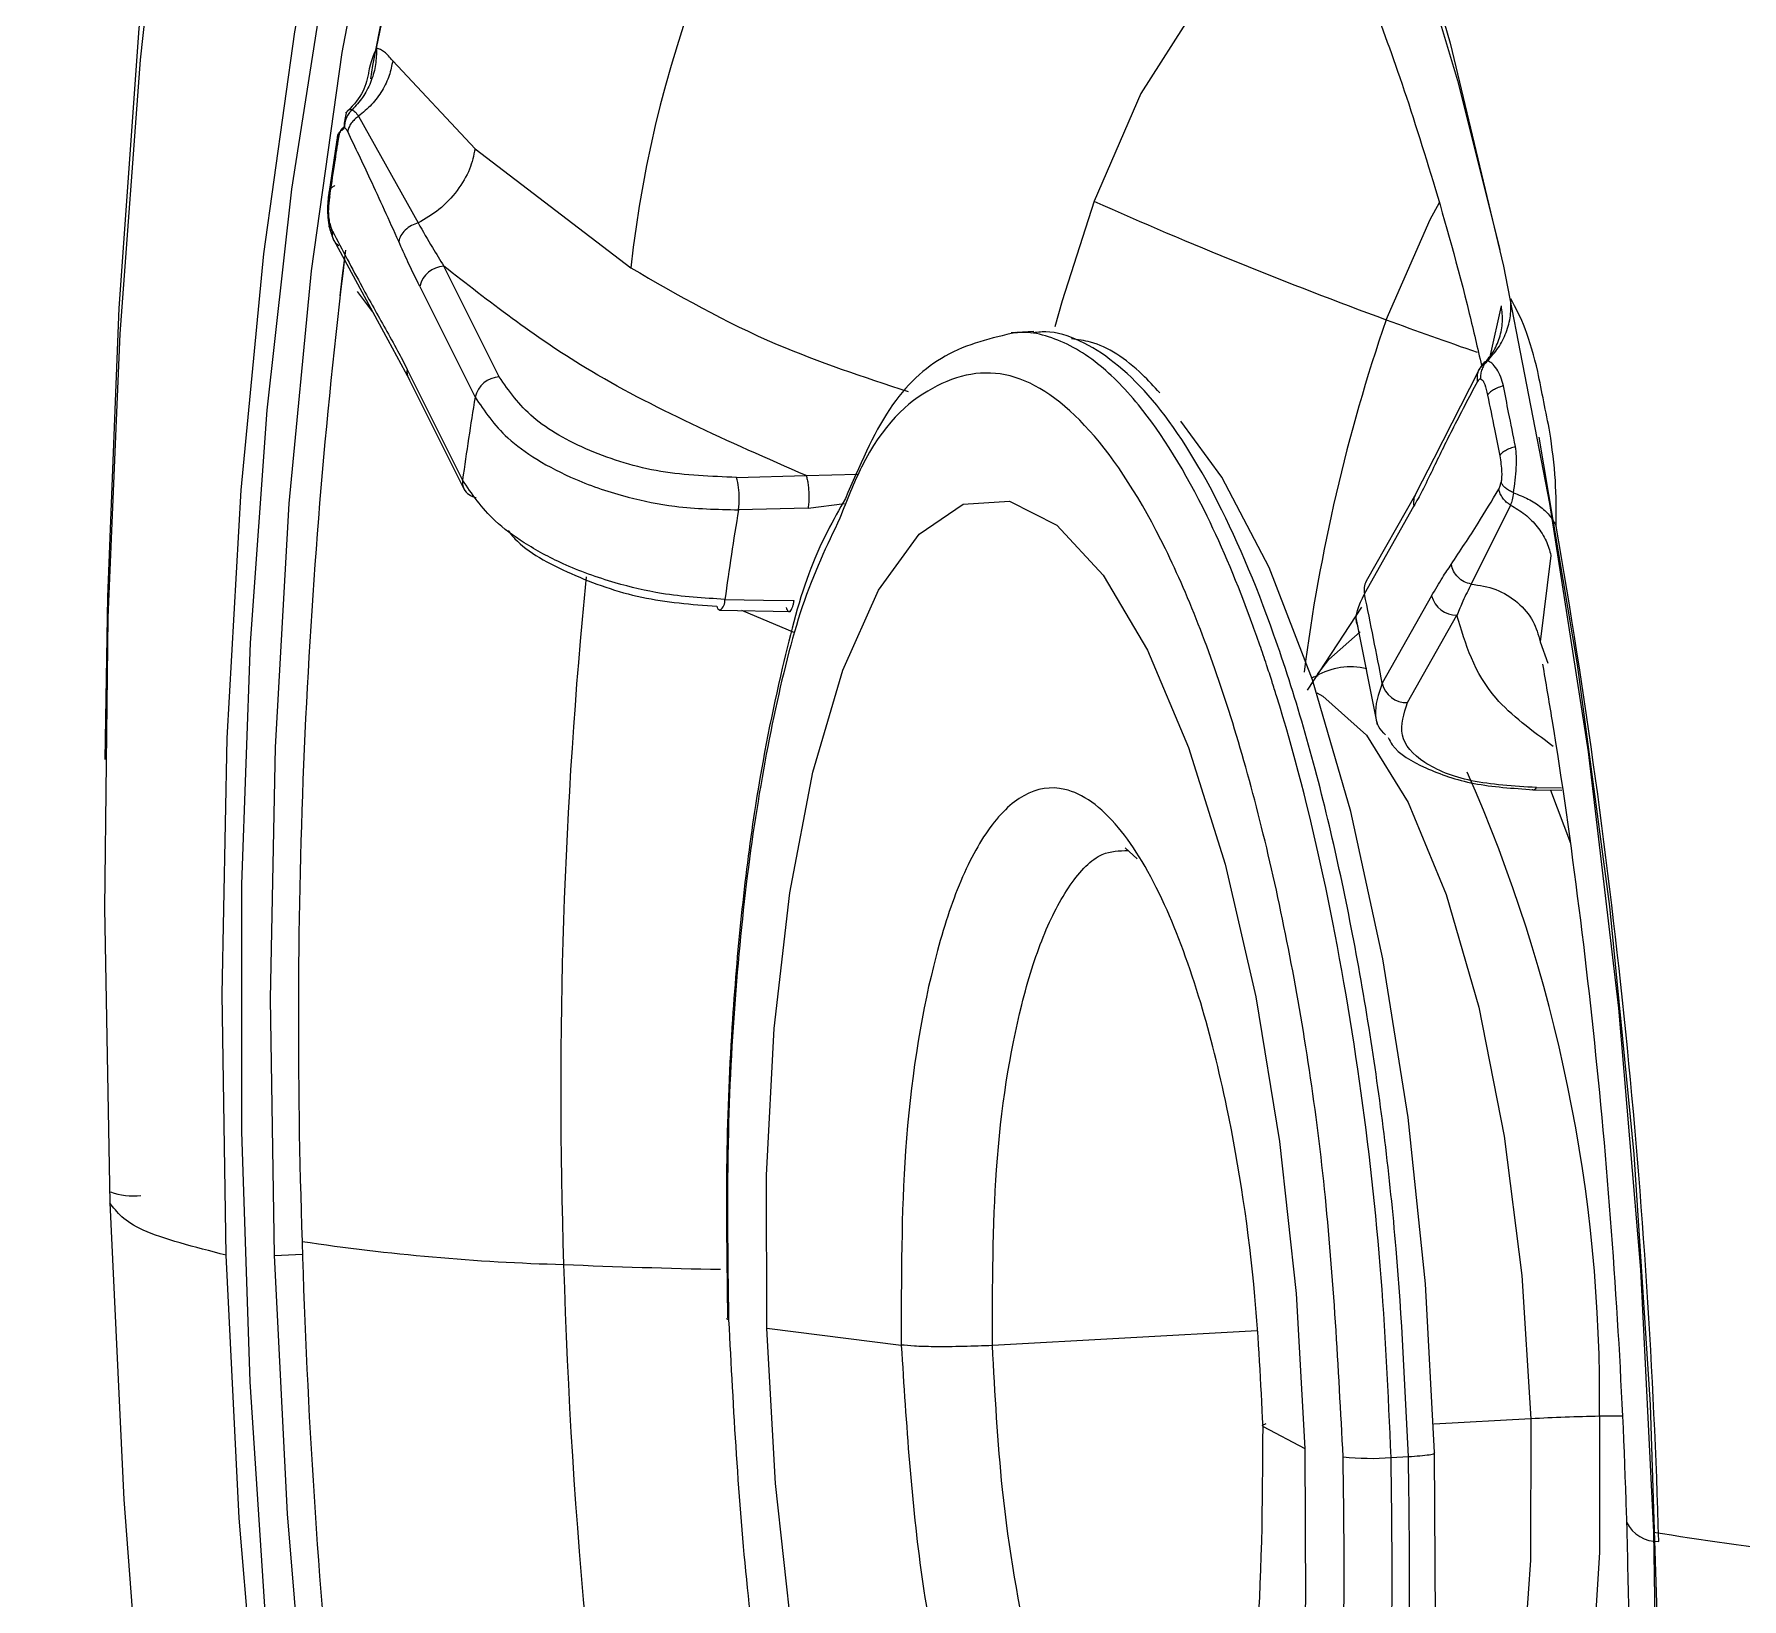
# Model space of a CAD drawing. Extents: x 525 to 613, y 487 to 635.
# Drawn here: x 601.139 to 602.019, y 549.862 to 550.668 of the extents above; entities that cross this region are included whole.
import ezdxf

# ---------------------------------------------------------------- set-up
doc = ezdxf.new("R2010")
doc.units = 0
doc.header["$MEASUREMENT"] = 0
doc.layers.add('1', color=4, linetype='Continuous')
doc.layers.add('STD TEST', color=3, linetype='Continuous')

# ---------------------------------------------------------------- blocks, each defined once
blk = doc.blocks.new('2023 VANGUARD')
at = {"layer": '1', "color": 3, "linetype": 'Continuous', "lineweight": 25}
for p, q in [((32.36345, -42.03677), (32.40592, -42.08215)), ((32.3459, -42.06542), (32.37661, -42.12036)), ((32.33505, -42.07525), (32.33065, -42.1042)), ((32.40592, -42.08215), (32.48621, -42.14354)), ((32.33313, -42.1292), (32.36093, -42.18052)), ((32.41838, -42.19971), (32.38982, -42.14265)), ((32.35309, -42.16606), (32.34535, -42.15573)), ((32.37738, -42.15305), (32.40594, -42.21011)), ((32.9292, -42.18855), (32.93477, -42.16312)), ((32.69387, -42.17629), (32.68217, -42.17694)), ((32.36093, -42.18052), (32.37211, -42.20127)), ((32.39945, -42.25276), (32.37089, -42.19571)), ((32.92294, -42.19657), (32.89999, -42.24168)), ((32.37157, -42.20037), (32.40013, -42.25742)), ((32.89999, -42.24168), (32.89095, -42.25943)), ((32.54062, -42.25146), (32.57652, -42.25053)), ((32.57652, -42.25053), (32.60301, -42.24974)), ((32.57757, -42.26727), (32.59635, -42.26499)), ((32.86421, -42.31146), (32.88969, -42.26636)), ((32.89065, -42.25992), (32.86517, -42.30502)), ((32.89095, -42.25943), (32.89065, -42.25992)), ((32.93948, -42.26575), (32.9192, -42.30644)), ((32.57757, -42.26727), (32.54167, -42.26819)), ((32.96034, -42.29174), (32.95482, -42.33619)), ((32.86268, -42.3184), (32.83471, -42.36117)), ((32.89885, -42.31247), (32.87337, -42.35757)), ((32.53208, -42.31992), (32.56866, -42.32059)), ((32.57062, -42.33151), (32.54337, -42.32012)), ((32.85987, -42.32381), (32.87084, -42.379)), ((32.88643, -42.36755), (32.91191, -42.32245)), ((32.95482, -42.33619), (32.95866, -42.34719)), ((32.95099, -42.41254), (32.95071, -42.41251)), ((32.95099, -42.41254), (32.96602, -42.41269)), ((32.95291, -42.41133), (32.96585, -42.41146)), ((32.96006, -42.41263), (32.97049, -42.44001)), ((32.74084, -42.44244), (32.74703, -42.44798)), ((32.30259, -42.65248), (32.31699, -42.65168)), ((32.62553, -42.69882), (32.5563, -42.69)), ((32.8089, -42.69133), (32.67255, -42.69888)), ((32.62552, -42.6986), (32.62553, -42.69882)), ((32.81196, -42.74051), (32.83352, -42.75188)), ((32.94995, -42.7366), (32.8999, -42.7394)), ((32.87799, -42.75657), (32.8869, -42.75607))]:
    blk.add_line(p, q, dxfattribs=at)
at = {"layer": '1', "color": 3, "linetype": 'Continuous', "lineweight": 25, "flags": 128}
for points in [[(32.52391, -41.15132), (32.49727, -41.17429), (32.45593, -41.2226), (32.41685, -41.28448), (32.3804, -41.35937), (32.3469, -41.44657), (32.31667, -41.54531), (32.28996, -41.6547), (32.26703, -41.77373), (32.24808, -41.90134), (32.23329, -42.03636), (32.22278, -42.17757), (32.21665, -42.3237), (32.21497, -42.47342), (32.21773, -42.62538)], [(32.21527, -42.39686), (32.21665, -42.31299), (32.22254, -42.16421), (32.23276, -42.02016), (32.24723, -41.88207), (32.26581, -41.75112), (32.28835, -41.62843), (32.31465, -41.51504), (32.3445, -41.41193), (32.37764, -41.31996), (32.41378, -41.23994), (32.44768, -41.18016)], [(32.42906, -43.53984), (32.39894, -43.44094), (32.37177, -43.33362), (32.34787, -43.21914), (32.32753, -43.09886), (32.31097, -42.97417), (32.29839, -42.84655), (32.28995, -42.71748), (32.28573, -42.58847), (32.2858, -42.46105), (32.29014, -42.33671), (32.29871, -42.2169), (32.3114, -42.10303), (32.32807, -41.99643), (32.34853, -41.89836), (32.37253, -41.80995), (32.39979, -41.73226), (32.42999, -41.66619), (32.46278, -41.61251), (32.49777, -41.57186), (32.53456, -41.5447), (32.5727, -41.53137), (32.61176, -41.53201)], [(32.30259, -42.65248), (32.30053, -42.52019), (32.30304, -42.39046), (32.31009, -42.2649), (32.32159, -42.14509), (32.3374, -42.03255), (32.35732, -41.92869), (32.3811, -41.83481), (32.40844, -41.7521), (32.439, -41.68159), (32.47238, -41.62418), (32.50818, -41.58058), (32.54594, -41.55134), (32.58519, -41.53683), (32.59813, -41.53533)], [(32.57893, -41.56605), (32.55859, -41.57485), (32.52152, -41.60239), (32.48635, -41.64402), (32.4535, -41.69921), (32.42339, -41.76726), (32.3964, -41.84732), (32.37287, -41.93839), (32.35309, -42.03931), (32.35195, -42.04612)], [(32.6956, -41.57055), (32.7297, -41.60926), (32.76949, -41.66839), (32.80772, -41.7408), (32.84391, -41.82557), (32.87761, -41.92163), (32.90838, -42.02778), (32.93585, -42.14267), (32.95966, -42.26488), (32.97953, -42.39286), (32.99519, -42.52499), (33.00645, -42.65963), (33.01317, -42.79507)], [(32.35511, -42.03025), (32.37619, -41.92848), (32.40121, -41.8375), (32.42983, -41.75857), (32.46168, -41.69274), (32.4963, -41.64092), (32.53324, -41.60381), (32.57199, -41.58191), (32.61202, -41.57552)], [(32.67748, -41.59777), (32.69271, -41.60861), (32.73331, -41.64806), (32.773, -41.70211), (32.81124, -41.77005), (32.8475, -41.85094), (32.88131, -41.94368), (32.91219, -42.04702), (32.93396, -42.13403)], [(32.27769, -42.65232), (32.27559, -42.51778), (32.27814, -42.38582), (32.28531, -42.25812), (32.29701, -42.13627), (32.31309, -42.0218), (32.33335, -41.91617), (32.35754, -41.82069), (32.38534, -41.73656), (32.41642, -41.66485), (32.44103, -41.62073)], [(32.8523, -41.96794), (32.83574, -41.96925), (32.80499, -41.98305), (32.77588, -42.0114), (32.74899, -42.05374), (32.72486, -42.10922)], [(32.72486, -42.10922), (32.70839, -42.16044), (32.70471, -42.17392)], [(32.87534, -42.17023), (32.89802, -42.11862), (32.90293, -42.10977)], [(32.3391, -42.13442), (32.33732, -42.14882), (32.33623, -42.15793)], [(32.9004, -42.75397), (32.89566, -42.66699), (32.8867, -42.58141), (32.87377, -42.49957), (32.85722, -42.4237), (32.8375, -42.35586), (32.81515, -42.29792), (32.79078, -42.25145), (32.76953, -42.22253)], [(32.95409, -42.23068), (32.97387, -42.34794), (32.99043, -42.47263), (33.003, -42.60026), (33.01145, -42.72933), (33.01566, -42.85833), (33.0156, -42.98575), (33.01126, -43.11009), (33.00269, -43.2299), (32.98999, -43.34377), (32.97332, -43.45037), (32.95286, -43.54845), (32.92887, -43.63685), (32.90161, -43.71454), (32.87141, -43.78061), (32.83862, -43.83429), (32.80362, -43.87495), (32.76684, -43.9021), (32.72869, -43.91543), (32.72551, -43.91591)], [(32.5563, -42.69), (32.55605, -42.61109), (32.56002, -42.53551), (32.56808, -42.46556), (32.58, -42.40337), (32.59542, -42.35084), (32.61385, -42.30955), (32.63475, -42.28076), (32.65748, -42.26534), (32.68134, -42.26377), (32.70562, -42.27608), (32.72957, -42.30192), (32.75247, -42.34049), (32.77362, -42.39061), (32.79237, -42.45078), (32.80817, -42.51915), (32.82052, -42.59365), (32.82906, -42.67202), (32.83352, -42.75188)], [(32.53465, -42.31435), (32.55462, -42.31471), (32.57031, -42.315)], [(32.84018, -42.35273), (32.84586, -42.34533), (32.86196, -42.33109)], [(32.83971, -42.36256), (32.8428, -42.36415), (32.86531, -42.38437), (32.88681, -42.41895), (32.90636, -42.46636), (32.92309, -42.52454), (32.93629, -42.59095), (32.94538, -42.66268), (32.94995, -42.7366)], [(32.21773, -42.62538), (32.22492, -42.7782), (32.23648, -42.93049), (32.2523, -43.08088), (32.27223, -43.22801), (32.29609, -43.37053), (32.32368, -43.50717), (32.35473, -43.63668), (32.38897, -43.75789), (32.42609, -43.86971), (32.46575, -43.97111), (32.50759, -44.06119), (32.55123, -44.13913), (32.59629, -44.20421), (32.64234, -44.25586), (32.68898, -44.2936), (32.71532, -44.30859)], [(32.60599, -43.88685), (32.60201, -43.88326), (32.56116, -43.83814), (32.52137, -43.779), (32.48314, -43.70659), (32.44695, -43.62183), (32.41325, -43.52576), (32.38248, -43.41962), (32.35501, -43.30472), (32.3312, -43.18251), (32.31133, -43.05453), (32.29567, -42.9224), (32.28441, -42.78776), (32.27768, -42.65232)], [(32.7029, -43.90807), (32.66217, -43.89276), (32.62147, -43.86273), (32.58131, -43.81837), (32.54219, -43.76023), (32.5046, -43.68904), (32.46902, -43.60569), (32.43589, -43.51125), (32.40563, -43.40688), (32.37862, -43.29391), (32.35521, -43.17376), (32.33568, -43.04793), (32.32028, -42.91802), (32.30921, -42.78564), (32.30259, -42.65248)], [(32.53655, -42.68559), (32.53575, -42.68531), (32.5357, -42.685), (32.53571, -42.68499)], [(32.83352, -42.75188), (32.83377, -42.8308), (32.82981, -42.90638), (32.82174, -42.97632), (32.80982, -43.03851), (32.7944, -43.09104), (32.77597, -43.13234), (32.75507, -43.16113), (32.73234, -43.17654), (32.70848, -43.17812), (32.6842, -43.1658), (32.66025, -43.13996), (32.63735, -43.1014), (32.61621, -43.05127), (32.59745, -42.99111), (32.58165, -42.92274), (32.5693, -42.84823), (32.56076, -42.76986), (32.5563, -42.69)], [(32.94995, -42.7366), (32.9498, -42.80948), (32.94495, -42.87813), (32.93561, -42.93955), (32.92218, -42.99106), (32.90525, -43.03041), (32.88556, -43.05587), (32.87805, -43.06136)], [(32.98538, -42.73531), (32.98538, -42.80527), (32.98115, -42.87161), (32.97284, -42.93178), (32.96078, -42.98345), (32.94542, -43.02466), (32.92736, -43.0538), (32.90729, -43.06977), (32.88599, -43.07195), (32.87889, -43.06964)], [(32.81322, -43.22119), (32.81935, -43.21391), (32.84127, -43.17777), (32.86045, -43.1291), (32.87638, -43.06923), (32.88861, -42.99978), (32.89682, -42.92267), (32.90079, -42.83997), (32.90039, -42.75397)], [(33.01318, -42.79507), (33.01527, -42.92961), (33.01272, -43.06157), (33.00555, -43.18927), (32.99385, -43.31112), (32.97777, -43.42558), (32.95751, -43.53122), (32.93333, -43.6267), (32.90552, -43.71082), (32.87444, -43.78254), (32.84049, -43.84093), (32.80486, -43.8845)]]:
    blk.add_lwpolyline(points, dxfattribs=at)
at = {"layer": '1', "color": 3, "linetype": 'Continuous', "lineweight": 25}
for centre, radius, start, end in [((33.08307, -42.2079), 0.60032, 141.39676, 173.84539), ((33.74503, -39.80901), 2.51629, 246.08193, 249.78012), ((35.58305, -42.53229), 3.26821, 173.07977, 181.98015), ((32.39055, -42.15618), 0.01354, 93.12368, 166.66375), ((33.75475, -42.47049), 0.92925, 161.14827, 172.6677), ((33.74615, -39.80612), 2.51939, 249.7791, 250.9147), ((32.37848, -42.19697), 0.0077, 170.52984, 206.15854), ((32.41912, -42.21323), 0.01354, 93.12389, 166.66393), ((34.11552, -42.49199), 1.73266, 170.63715, 172.06388), ((32.40705, -42.25403), 0.0077, 170.52968, 206.15843), ((32.40758, -42.25337), 0.00848, 208.51653, 262.63244), ((32.50476, -42.26152), 0.03725, 359.1354, 15.66768), ((32.49775, -42.26273), 0.04425, 352.91381, 0.8345), ((32.89875, -42.26442), 0.00926, 150.93792, 192.05848), ((34.02289, -42.51713), 1.50199, 170.45994, 172.24106), ((29.37145, -42.90412), 3.64595, 1.63899, 9.91084), ((35.1325, -42.56752), 2.68245, 174.33365, 181.91352), ((32.87327, -42.30952), 0.00926, 150.93802, 192.05858), ((32.53294, -42.31763), 0.00244, 186.59121, 249.43378), ((32.52882, -42.31503), 0.00587, 303.76696, 6.70632), ((30.66942, -42.77164), 2.24251, 10.64033, 11.84164), ((32.91151, -42.30944), 0.01302, 193.48078, 271.74811), ((32.85691, -42.38418), 0.03505, 76.03421, 120.3361), ((32.88603, -42.35454), 0.01302, 193.4806, 271.74784), ((32.1881, -42.72623), 0.79733, 359.34743, 23.88742), ((32.95079, -42.41009), 0.00246, 274.55669, 329.60654), ((32.22975, -42.58746), 0.03427, 249.96783, 276.59224), ((35.96124, -42.54094), 3.64595, 181.63899, 189.91084), ((32.4828, -41.53143), 1.12609, 261.52234, 268.40933), ((35.38895, -42.572), 2.93864, 181.65939, 189.36385), ((32.59415, -39.30278), 3.35734, 267.56554, 268.94526), ((33.00263, -43.69327), 0.95812, 91.03163, 93.15186), ((33.00192, -43.6412), 0.90605, 90.29589, 91.04606), ((32.86725, -42.61969), 0.13729, 264.14522, 274.4873), ((33.01543, -42.78172), 0.01812, 206.93707, 271.51184)]:
    blk.add_arc(centre, radius, start, end, dxfattribs=at)
for points, knots in [([(33.13726, -41.14082), (33.10707, -41.03281), (33.07534, -40.93149), (33.02561, -40.78931), (33.00867, -40.74355), (32.97408, -40.65536), (32.95636, -40.61277), (32.86696, -40.41059), (32.79311, -40.28249), (32.6977, -40.16438), (32.67848, -40.14295), (32.64034, -40.1051), (32.62135, -40.08856), (32.56454, -40.04599), (32.5269, -40.02695), (32.4519, -40.0077), (32.41433, -40.00767), (32.34153, -40.02668), (32.30606, -40.04555), (32.25404, -40.0877), (32.23689, -40.10407), (32.20299, -40.14151), (32.18617, -40.16269), (32.13684, -40.23265), (32.10548, -40.28769), (32.04563, -40.41402), (32.01714, -40.4853), (31.97658, -40.60479), (31.96341, -40.64678), (31.93824, -40.73366), (31.92619, -40.77868), (31.89156, -40.91845), (31.87055, -41.01786), (31.83281, -41.22925), (31.81602, -41.34211), (31.77394, -41.68974), (31.75624, -41.93552), (31.74993, -42.19563)], [0, 0, 0, 0, 0.0625, 0.0625, 0.09375, 0.09375, 0.125, 0.125, 0.25, 0.25, 0.28125, 0.28125, 0.3125, 0.3125, 0.375, 0.375, 0.4375, 0.4375, 0.5, 0.5, 0.53125, 0.53125, 0.5625, 0.5625, 0.625, 0.625, 0.6875, 0.6875, 0.71875, 0.71875, 0.75, 0.75, 0.8125, 0.8125, 0.875, 0.875, 1, 1, 1, 1]), ([(31.95317, -42.23321), (31.95468, -42.1852), (31.95759, -42.09266), (31.96474, -41.96152), (31.97312, -41.84261), (31.98242, -41.73581), (31.99213, -41.64073), (32.00779, -41.5059), (32.03179, -41.33661), (32.06717, -41.14217), (32.10359, -40.98032), (32.13995, -40.84471), (32.17595, -40.72965), (32.21428, -40.62496), (32.24825, -40.54624), (32.27694, -40.48797), (32.29991, -40.44563), (32.32418, -40.40545), (32.34977, -40.36783), (32.37672, -40.33322), (32.40502, -40.30208), (32.42879, -40.28028), (32.44783, -40.26527), (32.46209, -40.25519), (32.47764, -40.24555), (32.49451, -40.23664), (32.51272, -40.22881), (32.53749, -40.22074), (32.56604, -40.21553), (32.60473, -40.216), (32.6345, -40.21902), (32.6547, -40.22908), (32.65806, -40.23076)], [0, 0, 0, 0, 0.039701, 0.076516, 0.110448, 0.1415, 0.169676, 0.194977, 0.263713, 0.328857, 0.390422, 0.439314, 0.488201, 0.537089, 0.585985, 0.611292, 0.637475, 0.664534, 0.692471, 0.721288, 0.750987, 0.781569, 0.794805, 0.809237, 0.824863, 0.841685, 0.859705, 0.878922, 0.914669, 0.942948, 0.990521, 1, 1, 1, 1]), ([(31.93524, -42.67177), (31.93552, -42.68155), (31.9361, -42.70218), (31.93773, -42.73306), (31.93982, -42.76378), (31.94192, -42.79299), (31.94401, -42.82123), (31.94605, -42.84921), (31.94816, -42.87728), (31.95035, -42.90551), (31.95262, -42.9338), (31.95497, -42.96207), (31.95741, -42.99027), (31.95993, -43.01838), (31.96252, -43.04641), (31.96519, -43.07438), (31.96792, -43.10229), (31.97073, -43.13014), (31.97361, -43.15793), (31.97656, -43.18568), (31.97959, -43.21338), (31.98269, -43.24103), (31.98586, -43.26864), (31.98911, -43.29621), (31.99243, -43.32374), (31.99584, -43.35122), (31.99931, -43.37865), (32.00287, -43.40604), (32.0065, -43.43338), (32.01021, -43.46067), (32.014, -43.4879), (32.01788, -43.51509), (32.02183, -43.54223), (32.02586, -43.56931), (32.02997, -43.59632), (32.03415, -43.62322), (32.03841, -43.65), (32.04273, -43.67666), (32.04713, -43.70318), (32.05159, -43.72958), (32.05612, -43.75583), (32.06072, -43.78194), (32.06538, -43.8079), (32.07011, -43.8337), (32.0749, -43.85935), (32.07975, -43.88484), (32.08467, -43.91019), (32.08965, -43.93539), (32.09469, -43.96044), (32.09981, -43.98535), (32.10498, -44.01012), (32.11022, -44.03474), (32.11553, -44.05921), (32.1209, -44.08353), (32.12634, -44.10771), (32.13184, -44.13174), (32.13741, -44.15562), (32.14304, -44.17935), (32.14874, -44.20294), (32.1545, -44.22637), (32.16033, -44.24966), (32.16623, -44.27279), (32.17219, -44.29578), (32.17822, -44.31861), (32.18431, -44.34129), (32.19047, -44.36381), (32.19669, -44.38616), (32.20295, -44.40829), (32.20926, -44.43019), (32.21562, -44.45187), (32.22202, -44.47332), (32.22846, -44.49454), (32.23495, -44.51553), (32.24148, -44.5363), (32.24806, -44.55684), (32.25468, -44.57715), (32.26134, -44.59724), (32.26805, -44.6171), (32.2748, -44.63674), (32.2816, -44.65615), (32.28844, -44.67534), (32.29533, -44.69431), (32.30225, -44.71305), (32.30923, -44.73157), (32.31624, -44.74986), (32.3233, -44.76794), (32.33258, -44.79126), (32.35201, -44.83872), (32.37805, -44.89812), (32.4088, -44.96239), (32.44578, -45.03415), (32.49173, -45.11289), (32.55045, -45.19702), (32.64466, -45.30525), (32.74597, -45.36834), (32.83932, -45.37661), (32.8963, -45.36652), (32.94872, -45.34427), (33.00244, -45.30625), (33.0731, -45.23537), (33.15066, -45.1186), (33.22622, -44.94929), (33.27604, -44.80004), (33.31017, -44.67511), (33.33504, -44.56967), (33.35755, -44.45841), (33.38612, -44.29226), (33.40796, -44.11966), (33.42332, -43.94408), (33.43465, -43.77652), (33.44284, -43.54975), (33.44144, -43.3077), (33.43446, -43.11047), (33.42621, -42.96062), (33.41507, -42.80992), (33.40106, -42.65932), (33.38421, -42.50915), (33.36869, -42.39092), (33.35429, -42.29152), (33.34171, -42.21023), (33.32824, -42.1297), (33.31946, -42.07997), (33.31606, -42.06109), (33.31579, -42.05956), (33.3155, -42.05795), (33.31519, -42.05625), (33.31487, -42.05447), (33.31453, -42.05261), (33.31418, -42.05067), (33.31381, -42.04865), (33.31343, -42.04654), (33.31303, -42.04435), (33.31262, -42.04208), (33.31219, -42.03973), (33.31175, -42.03729), (33.31129, -42.03478), (33.31081, -42.03218), (33.31032, -42.0295), (33.30981, -42.02674), (33.30929, -42.0239), (33.30875, -42.02098), (33.30819, -42.01797), (33.30762, -42.01489), (33.30703, -42.01173), (33.30643, -42.00849), (33.30581, -42.00517), (33.30517, -42.00177), (33.30452, -41.99829), (33.30386, -41.99474), (33.30317, -41.99111), (33.30247, -41.9874), (33.30175, -41.98362), (33.30102, -41.97976), (33.30027, -41.97583), (33.2995, -41.97182), (33.29872, -41.96774), (33.29792, -41.96358), (33.2971, -41.95935), (33.29627, -41.95504), (33.29541, -41.95067), (33.29454, -41.94622), (33.29365, -41.9417), (33.29275, -41.93712), (33.29182, -41.93246), (33.29088, -41.92773), (33.28992, -41.92293), (33.28894, -41.91806), (33.28793, -41.91311), (33.28691, -41.90808), (33.28587, -41.90298), (33.2848, -41.89779), (33.28371, -41.89251), (33.2826, -41.88715), (33.28147, -41.8817), (33.28031, -41.87615), (33.27912, -41.87051), (33.27792, -41.86476), (33.27668, -41.85892), (33.27542, -41.85297), (33.27414, -41.84691), (33.27283, -41.84075), (33.2715, -41.83447), (33.27015, -41.82809), (33.26876, -41.82156), (33.26735, -41.81485), (33.26589, -41.8079), (33.26439, -41.80062), (33.26278, -41.79274), (33.26101, -41.78369), (33.25923, -41.77357), (33.25774, -41.76393), (33.25637, -41.75589), (33.25517, -41.74913), (33.25399, -41.74242), (33.25277, -41.73554), (33.25152, -41.72854), (33.25025, -41.72143), (33.24895, -41.71425), (33.24764, -41.70698), (33.2463, -41.69963), (33.24495, -41.69221), (33.24357, -41.68471), (33.24218, -41.67713), (33.24076, -41.66948), (33.23932, -41.66176), (33.23786, -41.65396), (33.23638, -41.64609), (33.23488, -41.63816), (33.23336, -41.63015), (33.23182, -41.62208), (33.23026, -41.61394), (33.22868, -41.60574), (33.22708, -41.59748), (33.22545, -41.58916), (33.22381, -41.58078), (33.22215, -41.57234), (33.22046, -41.56384), (33.21875, -41.55527), (33.21702, -41.54664), (33.21527, -41.53795), (33.21349, -41.5292), (33.21169, -41.52038), (33.20987, -41.51151), (33.20803, -41.50257), (33.20679, -41.4966), (33.20616, -41.4936)], [0, 0, 0, 0, 0.003027, 0.006389, 0.009569, 0.012559, 0.015451, 0.018335, 0.021245, 0.024173, 0.027109, 0.030047, 0.032976, 0.035899, 0.038819, 0.041736, 0.04465, 0.047564, 0.050476, 0.053389, 0.056302, 0.059217, 0.062133, 0.065051, 0.067972, 0.070896, 0.073821, 0.07675, 0.079682, 0.082618, 0.085558, 0.088501, 0.091449, 0.094402, 0.097358, 0.100313, 0.103266, 0.106217, 0.109166, 0.112113, 0.115057, 0.117998, 0.120936, 0.12387, 0.1268, 0.129728, 0.132654, 0.135579, 0.138503, 0.141426, 0.144349, 0.147272, 0.150196, 0.15312, 0.156044, 0.158971, 0.161898, 0.164828, 0.16776, 0.170694, 0.173632, 0.176572, 0.179516, 0.182464, 0.185416, 0.188372, 0.191331, 0.194285, 0.197234, 0.200179, 0.20312, 0.206056, 0.20899, 0.21192, 0.214848, 0.217774, 0.220697, 0.223619, 0.226539, 0.229458, 0.232377, 0.235295, 0.238213, 0.241132, 0.244051, 0.246971, 0.249893, 0.255499, 0.270741, 0.281141, 0.291665, 0.313583, 0.333253, 0.356862, 0.416508, 0.44143, 0.458102, 0.479054, 0.499867, 0.519463, 0.562302, 0.59676, 0.624683, 0.640321, 0.65601, 0.671704, 0.68731, 0.722884, 0.73632, 0.749794, 0.781036, 0.812139, 0.827744, 0.843461, 0.859141, 0.874754, 0.890318, 0.905887, 0.911684, 0.92151, 0.931496, 0.937212, 0.937366, 0.937529, 0.937701, 0.937882, 0.938071, 0.93827, 0.938477, 0.938693, 0.938918, 0.939151, 0.939393, 0.939644, 0.939904, 0.940173, 0.94045, 0.940737, 0.941031, 0.941335, 0.941648, 0.941969, 0.942299, 0.942637, 0.942984, 0.943339, 0.943703, 0.944076, 0.944456, 0.944846, 0.945243, 0.945649, 0.946064, 0.946486, 0.946917, 0.947356, 0.947803, 0.948258, 0.948721, 0.949192, 0.949672, 0.950159, 0.950653, 0.951156, 0.951666, 0.952185, 0.952711, 0.953247, 0.95379, 0.954343, 0.954905, 0.955477, 0.956059, 0.95665, 0.957252, 0.957866, 0.95849, 0.959125, 0.959772, 0.960431, 0.961103, 0.961787, 0.962482, 0.963193, 0.963923, 0.964679, 0.965468, 0.966304, 0.967258, 0.968416, 0.969579, 0.970362, 0.971084, 0.971832, 0.972597, 0.973375, 0.974165, 0.974965, 0.975774, 0.976593, 0.977422, 0.97826, 0.979108, 0.979965, 0.980831, 0.981706, 0.982591, 0.983485, 0.984387, 0.985299, 0.986219, 0.987147, 0.988084, 0.98903, 0.989983, 0.990945, 0.991915, 0.992895, 0.993883, 0.99488, 0.995886, 0.996901, 0.997925, 0.998958, 1, 1, 1, 1]), ([(32.84089, -41.94535), (32.84379, -41.95095), (32.85043, -41.96374), (32.86464, -41.99648), (32.88157, -42.04152), (32.8999, -42.09889), (32.91456, -42.15061), (32.92248, -42.18484), (32.92457, -42.19387)], [0, 0, 0, 0, 0.140156, 0.320091, 0.511245, 0.713032, 0.924231, 1, 1, 1, 1]), ([(32.35515, -42.03145), (32.35503, -42.03424), (32.3548, -42.03988), (32.35225, -42.04814), (32.34827, -42.05583), (32.34445, -42.06001), (32.34255, -42.06208)], [0, 0, 0, 0, 0.24492, 0.497148, 0.750853, 1, 1, 1, 1]), ([(32.36345, -42.03677), (32.36298, -42.03932), (32.36202, -42.04451), (32.3582, -42.05224), (32.35289, -42.05951), (32.34822, -42.06346), (32.3459, -42.06542)], [0, 0, 0, 0, 0.243533, 0.495782, 0.750225, 1, 1, 1, 1]), ([(32.35511, -42.03025), (32.35354, -42.0337), (32.35193, -42.03722), (32.351, -42.04328), (32.35098, -42.04341)], [0, 0, 0, 0, 0.978682, 1, 1, 1, 1]), ([(32.36345, -42.03677), (32.36203, -42.03508), (32.35918, -42.03169), (32.35648, -42.03073), (32.35511, -42.03025)], [0, 0, 0, 0, 0.495801, 1, 1, 1, 1]), ([(32.35511, -42.03025), (32.35512, -42.03047), (32.35514, -42.03087), (32.35515, -42.03127), (32.35515, -42.03145)], [0, 0, 0, 0, 0.559026, 1, 1, 1, 1]), ([(32.35103, -42.04339), (32.35014, -42.04698), (32.34831, -42.0544), (32.34231, -42.06056), (32.33921, -42.06374)], [0, 0, 0, 0, 0.483755, 1, 1, 1, 1]), ([(32.34255, -42.06208), (32.34178, -42.06198), (32.34034, -42.06179), (32.33922, -42.06423), (32.3387, -42.06772), (32.33831, -42.0707), (32.33813, -42.07211)], [0, 0, 0, 0, 0.296548, 0.554251, 0.789189, 1, 1, 1, 1]), ([(32.34255, -42.06208), (32.34197, -42.06269), (32.34079, -42.06393), (32.33954, -42.06622), (32.33873, -42.06869), (32.33863, -42.07039), (32.33859, -42.07123)], [0, 0, 0, 0, 0.247007, 0.5, 0.752993, 1, 1, 1, 1]), ([(32.34255, -42.06208), (32.34311, -42.06238), (32.34422, -42.06298), (32.34534, -42.0646), (32.3459, -42.06542)], [0, 0, 0, 0, 0.496987, 1, 1, 1, 1]), ([(32.33813, -42.07211), (32.33749, -42.07247), (32.3362, -42.07322), (32.33512, -42.07472), (32.33475, -42.0764), (32.33517, -42.07755), (32.33538, -42.07812)], [0, 0, 0, 0, 0.245697, 0.5, 0.754303, 1, 1, 1, 1]), ([(32.33538, -42.07812), (32.3356, -42.07691), (32.33601, -42.07461), (32.33686, -42.07233), (32.33773, -42.07111), (32.33831, -42.07119), (32.33859, -42.07123)], [0, 0, 0, 0, 0.316144, 0.604812, 0.810522, 1, 1, 1, 1]), ([(32.34028, -42.07332), (32.33998, -42.07277), (32.33943, -42.07178), (32.33885, -42.0714), (32.33859, -42.07123)], [0, 0, 0, 0, 0.557135, 1, 1, 1, 1]), ([(32.3459, -42.06542), (32.34519, -42.06594), (32.34374, -42.06698), (32.34205, -42.06896), (32.3408, -42.07111), (32.34045, -42.07259), (32.34028, -42.07332)], [0, 0, 0, 0, 0.246698, 0.5, 0.753302, 1, 1, 1, 1]), ([(32.36654, -42.12987), (32.36168, -42.11908), (32.353, -42.09981), (32.34417, -42.08142), (32.34028, -42.07332)], [0, 0, 0, 0, 0.559997, 1, 1, 1, 1]), ([(32.33098, -42.10704), (32.3318, -42.10164), (32.33326, -42.09199), (32.33473, -42.08236), (32.33538, -42.07812)], [0, 0, 0, 0, 0.56, 1, 1, 1, 1]), ([(32.40592, -42.08215), (32.40517, -42.08564), (32.40362, -42.09288), (32.39698, -42.10397), (32.38771, -42.11394), (32.38027, -42.11824), (32.37661, -42.12036)], [0, 0, 0, 0, 0.235391, 0.489489, 0.749289, 1, 1, 1, 1]), ([(32.33065, -42.10421), (32.33047, -42.10548), (32.33012, -42.1081), (32.32984, -42.1127), (32.32996, -42.11788), (32.33057, -42.1211), (32.33088, -42.12279)], [0, 0, 0, 0, 0.227029, 0.468733, 0.720995, 1, 1, 1, 1]), ([(32.33109, -42.12054), (32.3309, -42.11946), (32.33049, -42.11717), (32.33038, -42.11225), (32.33075, -42.10908), (32.33098, -42.10704)], [0, 0, 0, 0, 0.2430697, 0.5158896, 1, 1, 1, 1]), ([(32.33372, -42.10107), (32.33309, -42.10143), (32.3318, -42.10217), (32.33072, -42.10367), (32.33034, -42.10533), (32.33077, -42.10648), (32.33098, -42.10704)], [0, 0, 0, 0, 0.245697, 0.5, 0.754303, 1, 1, 1, 1]), ([(32.33299, -42.12495), (32.33254, -42.12468), (32.33163, -42.12414), (32.3309, -42.12306), (32.33064, -42.12184), (32.33094, -42.12097), (32.33109, -42.12054)], [0, 0, 0, 0, 0.247007, 0.5, 0.752993, 1, 1, 1, 1]), ([(32.33088, -42.12279), (32.33119, -42.12396), (32.33182, -42.12637), (32.33268, -42.12823), (32.33312, -42.12919)], [0, 0, 0, 0, 0.4892504, 1, 1, 1, 1]), ([(32.33109, -42.12054), (32.33132, -42.12143), (32.33172, -42.123), (32.33225, -42.12412), (32.33248, -42.12461)], [0, 0, 0, 0, 0.562739, 1, 1, 1, 1]), ([(32.33574, -42.13223), (32.33517, -42.13177), (32.33403, -42.13084), (32.33292, -42.12897), (32.33232, -42.12686), (32.33243, -42.12535), (32.33248, -42.12461)], [0, 0, 0, 0, 0.246698, 0.5, 0.753302, 1, 1, 1, 1]), ([(32.33248, -42.12461), (32.33752, -42.13425), (32.34654, -42.15147), (32.35567, -42.16773), (32.35969, -42.17489)], [0, 0, 0, 0, 0.559998, 1, 1, 1, 1]), ([(32.37661, -42.12036), (32.37542, -42.12076), (32.37296, -42.12159), (32.3698, -42.12393), (32.36744, -42.1268), (32.36684, -42.12887), (32.36654, -42.12987)], [0, 0, 0, 0, 0.243098, 0.5, 0.756902, 1, 1, 1, 1]), ([(32.37661, -42.12036), (32.37904, -42.12464), (32.38335, -42.13228), (32.38784, -42.13949), (32.38982, -42.14265)], [0, 0, 0, 0, 0.561456, 1, 1, 1, 1]), ([(32.37738, -42.15305), (32.37533, -42.14886), (32.37168, -42.14138), (32.36811, -42.13339), (32.36654, -42.12987)], [0, 0, 0, 0, 0.559985, 1, 1, 1, 1]), ([(32.57652, -42.25053), (32.53667, -42.23306), (32.46548, -42.20185), (32.41294, -42.16075), (32.38982, -42.14265)], [0, 0, 0, 0, 0.559798, 1, 1, 1, 1]), ([(32.48621, -42.14354), (32.51032, -42.15745), (32.55333, -42.18227), (32.60596, -42.19964), (32.62909, -42.20727)], [0, 0, 0, 0, 0.560477, 1, 1, 1, 1]), ([(32.92754, -42.19146), (32.92952, -42.18931), (32.9335, -42.18496), (32.93746, -42.17691), (32.93981, -42.16829), (32.93975, -42.16242), (32.93972, -42.15954)], [0, 0, 0, 0, 0.2496757, 0.503855, 0.7560327, 1, 1, 1, 1]), ([(32.95357, -42.19698), (32.95155, -42.18917), (32.94773, -42.17443), (32.94228, -42.1643), (32.93972, -42.15954)], [0, 0, 0, 0, 0.529731, 1, 1, 1, 1]), ([(32.93389, -42.1795), (32.93455, -42.17678), (32.93585, -42.17143), (32.93513, -42.16586), (32.93477, -42.16312)], [0, 0, 0, 0, 0.50879, 1, 1, 1, 1]), ([(32.35969, -42.17489), (32.3618, -42.17862), (32.36557, -42.1853), (32.36926, -42.19253), (32.37089, -42.19571)], [0, 0, 0, 0, 0.559985, 1, 1, 1, 1]), ([(32.68459, -42.17681), (32.6721, -42.17971), (32.64796, -42.18531), (32.61796, -42.21303), (32.60386, -42.24584), (32.59674, -42.26241)], [0, 0, 0, 0, 0.347002, 0.6703083, 1, 1, 1, 1]), ([(32.87799, -42.75657), (32.87649, -42.72353), (32.8734, -42.65587), (32.86145, -42.55384), (32.84363, -42.45363), (32.82706, -42.38991), (32.81647, -42.35624), (32.81361, -42.34748), (32.81017, -42.33731), (32.80039, -42.30981), (32.78034, -42.26212), (32.7527, -42.2174), (32.72443, -42.18915), (32.70413, -42.17896), (32.69023, -42.17631), (32.68485, -42.17702), (32.68358, -42.17719)], [0, 0, 0, 0, 0.110012, 0.225336, 0.345971, 0.471913, 0.482701, 0.495952, 0.511667, 0.529846, 0.627103, 0.7636, 0.846714, 0.939658, 0.985742, 1, 1, 1, 1]), ([(32.8869, -42.75607), (32.88522, -42.72026), (32.88176, -42.64654), (32.86786, -42.53539), (32.85054, -42.44597), (32.83293, -42.37903), (32.81367, -42.31887), (32.78719, -42.25696), (32.75307, -42.20509), (32.72349, -42.18229), (32.70333, -42.17573), (32.69514, -42.1768), (32.69272, -42.17712)], [0, 0, 0, 0, 0.119324, 0.245652, 0.378978, 0.448378, 0.519536, 0.649034, 0.778532, 0.908029, 0.972872, 1, 1, 1, 1]), ([(32.75876, -42.20785), (32.75578, -42.20464), (32.74441, -42.19238), (32.72887, -42.18207), (32.71655, -42.18051), (32.71332, -42.1801)], [0, 0, 0, 0, 0.208082, 0.792733, 1, 1, 1, 1]), ([(32.92512, -42.19352), (32.92702, -42.19147), (32.93086, -42.18734), (32.93287, -42.18213), (32.93389, -42.1795)], [0, 0, 0, 0, 0.49537, 1, 1, 1, 1]), ([(32.85325, -42.75627), (32.8508, -42.70989), (32.84597, -42.61827), (32.82561, -42.48784), (32.79751, -42.37418), (32.76239, -42.2835), (32.7229, -42.222), (32.68142, -42.19305), (32.64128, -42.20106), (32.61112, -42.22881), (32.59756, -42.26322), (32.59393, -42.27242)], [0, 0, 0, 0, 0.122286, 0.241549, 0.36078, 0.479962, 0.599102, 0.718242, 0.837387, 0.956533, 1, 1, 1, 1]), ([(32.92512, -42.19352), (32.92459, -42.19408), (32.92351, -42.19521), (32.92256, -42.19735), (32.92212, -42.19968), (32.92233, -42.20128), (32.92244, -42.20208)], [0, 0, 0, 0, 0.246698, 0.5, 0.753302, 1, 1, 1, 1]), ([(32.92617, -42.19202), (32.92554, -42.19268), (32.92429, -42.194), (32.92338, -42.19573), (32.92293, -42.19659)], [0, 0, 0, 0, 0.50335, 1, 1, 1, 1]), ([(32.92754, -42.19146), (32.92699, -42.19208), (32.92587, -42.19333), (32.92473, -42.19564), (32.92404, -42.19814), (32.92403, -42.19986), (32.92403, -42.20071)], [0, 0, 0, 0, 0.247007, 0.5, 0.752993, 1, 1, 1, 1]), ([(32.92512, -42.19352), (32.92548, -42.1929), (32.92619, -42.19168), (32.9271, -42.19153), (32.92754, -42.19146)], [0, 0, 0, 0, 0.505655, 1, 1, 1, 1]), ([(32.93582, -42.2043), (32.93541, -42.20276), (32.93454, -42.1995), (32.93232, -42.1954), (32.92973, -42.19214), (32.92831, -42.1917), (32.92754, -42.19146)], [0, 0, 0, 0, 0.210352, 0.445074, 0.702847, 1, 1, 1, 1]), ([(32.54062, -42.25146), (32.52752, -42.251), (32.50127, -42.25007), (32.46391, -42.23856), (32.43344, -42.22134), (32.42339, -42.20691), (32.41838, -42.19971)], [0, 0, 0, 0, 0.249696, 0.500187, 0.750582, 1, 1, 1, 1]), ([(32.92244, -42.20208), (32.91806, -42.21033), (32.91023, -42.22506), (32.90261, -42.24077), (32.89926, -42.24769)], [0, 0, 0, 0, 0.559998, 1, 1, 1, 1]), ([(32.92403, -42.20071), (32.92371, -42.2008), (32.92314, -42.20095), (32.92265, -42.20173), (32.92244, -42.20208)], [0, 0, 0, 0, 0.562739, 1, 1, 1, 1]), ([(32.92403, -42.20071), (32.92439, -42.20086), (32.92515, -42.20117), (32.92651, -42.20403), (32.92723, -42.20713), (32.9277, -42.20912)], [0, 0, 0, 0, 0.24307, 0.51589, 1, 1, 1, 1]), ([(32.93582, -42.2043), (32.93488, -42.20459), (32.93297, -42.2052), (32.93057, -42.20641), (32.92867, -42.20775), (32.92802, -42.20867), (32.9277, -42.20912)], [0, 0, 0, 0, 0.245697, 0.5, 0.754303, 1, 1, 1, 1]), ([(32.94204, -42.23561), (32.94087, -42.22976), (32.93878, -42.21932), (32.93672, -42.20889), (32.93582, -42.2043)], [0, 0, 0, 0, 0.5599993, 1, 1, 1, 1]), ([(32.95976, -42.22811), (32.95873, -42.22291), (32.95665, -42.2125), (32.9546, -42.20215), (32.95357, -42.19698)], [0, 0, 0, 0, 0.4998842, 1, 1, 1, 1]), ([(32.40594, -42.21011), (32.41075, -42.21732), (32.41839, -42.22879), (32.43781, -42.24277), (32.45843, -42.25351), (32.48284, -42.26171), (32.51158, -42.26754), (32.5307, -42.26795), (32.54167, -42.26819)], [0, 0, 0, 0, 0.223173, 0.354792, 0.499492, 0.670253, 0.81071, 1, 1, 1, 1]), ([(32.9277, -42.20912), (32.92886, -42.21495), (32.93094, -42.22536), (32.933, -42.2358), (32.93391, -42.24039)], [0, 0, 0, 0, 0.56, 1, 1, 1, 1]), ([(32.96299, -42.2766), (32.96303, -42.26867), (32.96311, -42.25181), (32.96092, -42.23632), (32.95976, -42.22811)], [0, 0, 0, 0, 0.470057, 1, 1, 1, 1]), ([(32.94204, -42.23561), (32.9411, -42.2359), (32.93919, -42.2365), (32.93679, -42.2377), (32.93489, -42.23903), (32.93423, -42.23994), (32.93391, -42.24039)], [0, 0, 0, 0, 0.245697, 0.5, 0.754303, 1, 1, 1, 1]), ([(32.93391, -42.24039), (32.93416, -42.24178), (32.93463, -42.24446), (32.93495, -42.24835), (32.93496, -42.25164), (32.93473, -42.25325), (32.93463, -42.25402)], [0, 0, 0, 0, 0.316144, 0.604812, 0.810522, 1, 1, 1, 1]), ([(32.94105, -42.25942), (32.94134, -42.2573), (32.94189, -42.25333), (32.9425, -42.24663), (32.94273, -42.24071), (32.94226, -42.23724), (32.94204, -42.23561)], [0, 0, 0, 0, 0.296548, 0.554251, 0.789189, 1, 1, 1, 1]), ([(32.89926, -42.24769), (32.89751, -42.25133), (32.89437, -42.25783), (32.89112, -42.26375), (32.88969, -42.26636)], [0, 0, 0, 0, 0.559985, 1, 1, 1, 1]), ([(32.53465, -42.31435), (32.52375, -42.31368), (32.50477, -42.31251), (32.47621, -42.3058), (32.45192, -42.29697), (32.43134, -42.28577), (32.41192, -42.27145), (32.40427, -42.25998), (32.39945, -42.25276)], [0, 0, 0, 0, 0.189178, 0.329349, 0.49967, 0.644705, 0.776575, 1, 1, 1, 1]), ([(32.90893, -42.29636), (32.91356, -42.28937), (32.92182, -42.2769), (32.92991, -42.26344), (32.93346, -42.25752)], [0, 0, 0, 0, 0.559997, 1, 1, 1, 1]), ([(32.93346, -42.25752), (32.93372, -42.25701), (32.93418, -42.25608), (32.93449, -42.25465), (32.93463, -42.25402)], [0, 0, 0, 0, 0.557135, 1, 1, 1, 1]), ([(32.93948, -42.26575), (32.93874, -42.26526), (32.93724, -42.26425), (32.93545, -42.26222), (32.9341, -42.25995), (32.93367, -42.25833), (32.93346, -42.25752)], [0, 0, 0, 0, 0.246698, 0.5, 0.753302, 1, 1, 1, 1]), ([(32.94105, -42.25942), (32.94031, -42.25909), (32.93881, -42.25842), (32.93695, -42.25709), (32.93546, -42.25561), (32.9349, -42.25454), (32.93463, -42.25402)], [0, 0, 0, 0, 0.247007, 0.5, 0.752993, 1, 1, 1, 1]), ([(32.59674, -42.26241), (32.5905, -42.27346), (32.57764, -42.29625), (32.56294, -42.35251), (32.5479, -42.42751), (32.53878, -42.51446), (32.53481, -42.60471), (32.53563, -42.65717), (32.53606, -42.68479)], [0, 0, 0, 0, 0.137648, 0.283708, 0.457967, 0.69655, 0.840218, 1, 1, 1, 1]), ([(32.94105, -42.25942), (32.94084, -42.26068), (32.94041, -42.26322), (32.93979, -42.2649), (32.93948, -42.26575)], [0, 0, 0, 0, 0.496987, 1, 1, 1, 1]), ([(32.93948, -42.26575), (32.94207, -42.26728), (32.94729, -42.27037), (32.95349, -42.27677), (32.95815, -42.28398), (32.95962, -42.28919), (32.96034, -42.29174)], [0, 0, 0, 0, 0.249775, 0.504218, 0.756467, 1, 1, 1, 1]), ([(32.94105, -42.25942), (32.94365, -42.26044), (32.9489, -42.26248), (32.95531, -42.2667), (32.96031, -42.27145), (32.96211, -42.2749), (32.96299, -42.2766)], [0, 0, 0, 0, 0.249676, 0.503855, 0.756033, 1, 1, 1, 1]), ([(32.59393, -42.27242), (32.58716, -42.28658), (32.57398, -42.31415), (32.55944, -42.37363), (32.54788, -42.43822), (32.54003, -42.51061), (32.5353, -42.59322), (32.53611, -42.65309), (32.53655, -42.68559)], [0, 0, 0, 0, 0.16817, 0.327332, 0.48654, 0.645814, 0.807803, 1, 1, 1, 1]), ([(32.42298, -42.27892), (32.42409, -42.28034), (32.43078, -42.28892), (32.45482, -42.30183), (32.49132, -42.31486), (32.51747, -42.3169), (32.53051, -42.31791)], [0, 0, 0, 0, 0.0621481, 0.3752098, 0.688195, 1, 1, 1, 1]), ([(32.89885, -42.31247), (32.90071, -42.30931), (32.90401, -42.30366), (32.90743, -42.29859), (32.90893, -42.29636)], [0, 0, 0, 0, 0.559985, 1, 1, 1, 1]), ([(32.9192, -42.30644), (32.918, -42.30611), (32.91552, -42.30542), (32.91232, -42.30302), (32.9099, -42.2999), (32.90925, -42.29751), (32.90893, -42.29636)], [0, 0, 0, 0, 0.243098, 0.5, 0.756902, 1, 1, 1, 1]), ([(32.9192, -42.30644), (32.91778, -42.30932), (32.91525, -42.31444), (32.91293, -42.32001), (32.91191, -42.32245)], [0, 0, 0, 0, 0.561456, 1, 1, 1, 1]), ([(32.9192, -42.30644), (32.92353, -42.30712), (32.93234, -42.30851), (32.94352, -42.3155), (32.95169, -42.32502), (32.95381, -42.33256), (32.95482, -42.33619)], [0, 0, 0, 0, 0.250711, 0.510511, 0.764609, 1, 1, 1, 1]), ([(32.86096, -42.32845), (32.8609, -42.32831), (32.85858, -42.32333), (32.86143, -42.31731), (32.86421, -42.31146)], [0, 0, 0, 0, 0.028764, 1, 1, 1, 1]), ([(32.96153, -42.39008), (32.95063, -42.38209), (32.92372, -42.36234), (32.91631, -42.33733), (32.91191, -42.32245)], [0, 0, 0, 0, 0.404904, 1, 1, 1, 1]), ([(32.83956, -42.35373), (32.84021, -42.3536), (32.84096, -42.35346), (32.83781, -42.35455), (32.8374, -42.35469)], [0, 0, 0, 0, 0.867383, 1, 1, 1, 1]), ([(32.95597, -42.34772), (32.9576, -42.3572), (32.96458, -42.39777), (32.97518, -42.47327), (32.98645, -42.57477), (32.9945, -42.6773), (32.998, -42.74936), (32.99915, -42.78623), (32.99927, -42.78994)], [0, 0, 0, 0, 0.06913, 0.295925, 0.524852, 0.755643, 0.975372, 1, 1, 1, 1]), ([(32.87337, -42.35757), (32.87146, -42.36321), (32.86841, -42.37216), (32.87139, -42.38088), (32.87469, -42.38378), (32.87511, -42.38415)], [0, 0, 0, 0, 0.596817, 0.948796, 1, 1, 1, 1]), ([(32.95291, -42.41133), (32.94115, -42.41058), (32.91758, -42.40908), (32.89334, -42.39904), (32.88071, -42.38477), (32.88452, -42.37328), (32.88643, -42.36755)], [0, 0, 0, 0, 0.249698, 0.500187, 0.750582, 1, 1, 1, 1]), ([(32.87643, -42.38552), (32.87708, -42.3868), (32.88021, -42.39304), (32.89512, -42.40163), (32.91967, -42.41028), (32.94076, -42.4117), (32.95134, -42.41242)], [0, 0, 0, 0, 0.078879, 0.385598, 0.691567, 1, 1, 1, 1]), ([(32.81196, -42.74051), (32.81086, -42.7181), (32.80809, -42.66142), (32.79646, -42.58556), (32.77969, -42.5184), (32.76088, -42.46732), (32.7369, -42.42712), (32.71174, -42.4092), (32.68877, -42.41277), (32.66996, -42.43104), (32.65416, -42.46159), (32.63816, -42.51319), (32.62554, -42.59233), (32.62553, -42.66445), (32.62552, -42.69858)], [0, 0, 0, 0, 0.0694601, 0.1757086, 0.2428916, 0.3193095, 0.4049499, 0.4997989, 0.5730442, 0.643265, 0.7104578, 0.7746193, 0.8933168, 1, 1, 1, 1]), ([(32.67255, -42.69888), (32.67257, -42.66794), (32.67259, -42.60294), (32.68405, -42.53209), (32.69841, -42.48623), (32.7125, -42.45971), (32.72745, -42.44403), (32.73792, -42.44385), (32.74239, -42.44378)], [0, 0, 0, 0, 0.2256986, 0.4742124, 0.6076717, 0.7468971, 0.8918859, 1, 1, 1, 1]), ([(32.27768, -42.65232), (32.26131, -42.64811), (32.22857, -42.63968), (32.22134, -42.63015), (32.21773, -42.62538)], [0, 0, 0, 0, 0.5, 1, 1, 1, 1]), ([(33.0526, -45.12866), (33.04903, -45.13072), (33.03129, -45.14096), (33.00164, -45.14875), (32.96707, -45.15308), (32.93749, -45.15171), (32.90889, -45.14656), (32.8772, -45.13602), (32.84245, -45.11873), (32.80934, -45.09627), (32.7796, -45.07131), (32.75488, -45.04737), (32.73227, -45.02275), (32.71178, -44.99815), (32.69337, -44.97417), (32.67703, -44.95137), (32.66273, -44.93023), (32.64197, -44.89804), (32.61658, -44.85524), (32.58715, -44.80016), (32.55999, -44.74499), (32.53217, -44.68383), (32.48889, -44.5801), (32.43378, -44.4275), (32.37807, -44.2406), (32.33344, -44.06584), (32.29743, -43.90595), (32.2592, -43.71147), (32.22133, -43.48157), (32.19248, -43.26136), (32.17288, -43.0798), (32.16048, -42.94447), (32.1494, -42.80743), (32.14481, -42.71814), (32.14242, -42.67157)], [0, 0, 0, 0, 0.009333, 0.046378, 0.07554, 0.096928, 0.120819, 0.14721, 0.176099, 0.20748, 0.22987, 0.250574, 0.269595, 0.286934, 0.302593, 0.316573, 0.328875, 0.3395, 0.370431, 0.395422, 0.417921, 0.443896, 0.471892, 0.539638, 0.605725, 0.648879, 0.693405, 0.739476, 0.804604, 0.869487, 0.901983, 0.936313, 0.966782, 1, 1, 1, 1]), ([(32.53655, -42.68559), (32.53899, -42.73196), (32.54382, -42.82356), (32.56418, -42.95412), (32.59231, -43.06729), (32.62731, -43.15981), (32.65392, -43.19623), (32.66723, -43.21444)], [0, 0, 0, 0, 0.204115, 0.403185, 0.602201, 0.801136, 1, 1, 1, 1]), ([(32.67255, -42.69888), (32.66758, -42.69906), (32.65733, -42.69943), (32.64298, -42.69955), (32.63191, -42.69921), (32.62761, -42.69879), (32.62552, -42.69858)], [0, 0, 0, 0, 0.272218, 0.561877, 0.787753, 1, 1, 1, 1]), ([(32.62553, -42.69882), (32.62813, -42.73937), (32.63333, -42.82048), (32.65794, -42.92761), (32.69078, -43.00283), (32.72813, -43.03499), (32.76405, -43.01915), (32.79282, -42.95767), (32.81133, -42.8602), (32.81175, -42.78041), (32.81196, -42.74051)], [0, 0, 0, 0, 0.125053, 0.250091, 0.375113, 0.500121, 0.625113, 0.750091, 0.875053, 1, 1, 1, 1]), ([(32.77232, -42.99117), (32.76803, -42.99158), (32.75681, -42.99266), (32.73866, -42.97651), (32.71995, -42.94617), (32.7044, -42.90655), (32.68911, -42.85087), (32.67687, -42.78013), (32.67387, -42.72376), (32.67255, -42.69888)], [0, 0, 0, 0, 0.09374, 0.244983, 0.385439, 0.515096, 0.633943, 0.838416, 1, 1, 1, 1]), ([(32.81347, -42.73926), (32.81293, -42.73939), (32.81102, -42.73986), (32.81157, -42.74024), (32.81196, -42.74051)], [0, 0, 0, 0, 0.283821, 1, 1, 1, 1]), ([(32.66723, -43.21444), (32.68089, -43.22628), (32.70822, -43.24995), (32.74882, -43.24162), (32.78571, -43.20114), (32.81253, -43.13778), (32.83043, -43.06859), (32.84189, -43.00354), (32.84977, -42.93127), (32.85449, -42.84863), (32.85368, -42.78876), (32.85325, -42.75627)], [0, 0, 0, 0, 0.139982, 0.279969, 0.419957, 0.559986, 0.644178, 0.728394, 0.812646, 0.898333, 1, 1, 1, 1]), ([(32.74307, -43.26268), (32.74602, -43.2625), (32.75288, -43.26208), (32.77035, -43.25547), (32.79373, -43.23564), (32.81889, -43.19317), (32.83675, -43.14602), (32.84931, -43.10037), (32.86129, -43.0446), (32.87226, -42.96662), (32.87932, -42.86419), (32.87843, -42.79228), (32.87799, -42.75657)], [0, 0, 0, 0, 0.036719, 0.08512, 0.221539, 0.345153, 0.45595, 0.525625, 0.59484, 0.73172, 0.866773, 1, 1, 1, 1]), ([(32.75237, -43.26169), (32.7558, -43.26157), (32.76908, -43.26108), (32.79125, -43.24658), (32.81733, -43.21297), (32.84016, -43.16308), (32.85908, -43.09952), (32.87361, -43.0244), (32.88325, -42.94031), (32.88826, -42.85011), (32.88735, -42.78735), (32.8869, -42.75607)], [0, 0, 0, 0, 0.042617, 0.165093, 0.286768, 0.407642, 0.527715, 0.646988, 0.765459, 0.88313, 1, 1, 1, 1]), ([(32.8869, -42.75607), (32.88895, -42.75594), (32.89318, -42.75567), (32.89788, -42.75511), (32.90066, -42.75451), (32.90048, -42.75415), (32.9004, -42.75397)], [0, 0, 0, 0, 0.242212, 0.500023, 0.757822, 1, 1, 1, 1]), ([(32.99927, -42.78994), (32.99973, -42.80818), (33.00107, -42.8612), (33.00077, -42.94764), (32.99729, -43.04641), (32.99134, -43.13471), (32.9855, -43.18658), (32.98288, -43.20983)], [0, 0, 0, 0, 0.121993, 0.354631, 0.585811, 0.814386, 1, 1, 1, 1]), ([(33.01318, -42.79507), (33.03786, -42.79882), (33.08724, -42.80632), (33.15953, -42.81223), (33.19568, -42.81519)], [0, 0, 0, 0, 0.5000002, 1, 1, 1, 1])]:
    blk.add_open_spline(points, degree=3, knots=knots, dxfattribs=at)
for points in [[(32.57652, -42.25053), (32.57672, -42.25118), (32.5771, -42.25246), (32.57753, -42.2551), (32.57782, -42.25805), (32.57788, -42.26012), (32.5779, -42.26116)], [(32.5779, -42.26116), (32.5779, -42.26225), (32.57788, -42.26445), (32.57767, -42.26633), (32.57757, -42.26727)], [(32.56617, -42.31857), (32.56633, -42.31898), (32.56665, -42.31978), (32.56721, -42.32044), (32.56778, -42.32066), (32.56837, -42.32039), (32.56894, -42.31966), (32.56947, -42.31848), (32.56994, -42.31694), (32.57019, -42.31564), (32.57031, -42.315)]]:
    blk.add_open_spline(points, degree=3, dxfattribs=at)
blk = doc.blocks.new('2026 Vanguard')
at = {"layer": 'STD TEST', "color": 1}
blk.add_blockref('2023 VANGUARD', (44.16134, 88.20897), dxfattribs=at)

msp = doc.modelspace()

# ---------------------------------------------------------------- block references
at = {"layer": '1'}
msp.add_blockref('2026 Vanguard', (524.79847, 504.48213), dxfattribs=at)

doc.saveas('drawing.dxf')
